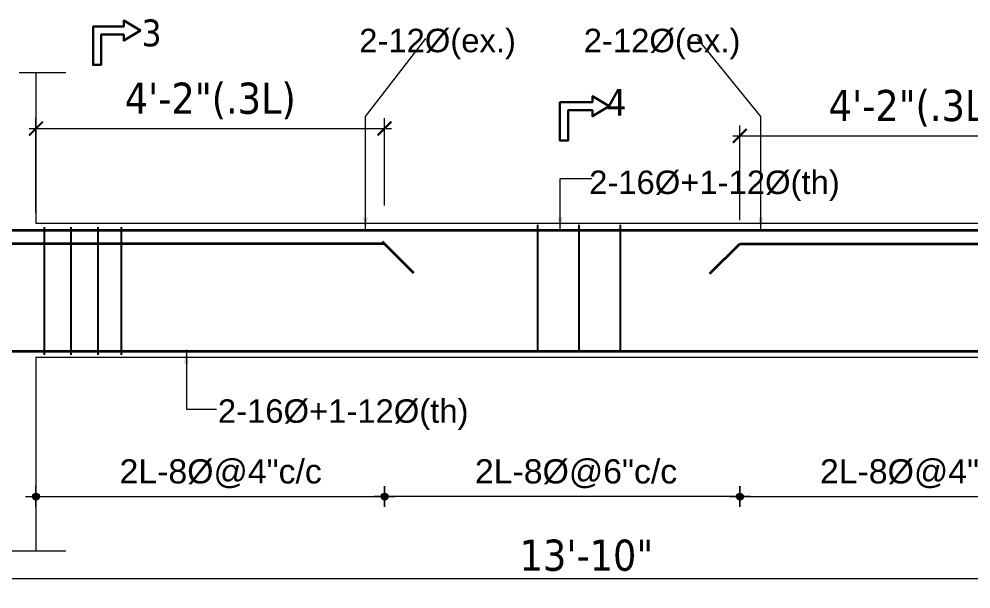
# Model space of a CAD drawing. Header units: inches. Extents: x 130993 to 274375, y -5108 to 103559.
# Drawn here: x 144048.6 to 144323.9, y 50937.2 to 51102.1 of the extents above; entities that cross this region are included whole.
import ezdxf

# ---------------------------------------------------------------- set-up
doc = ezdxf.new("R2010")
doc.units = ezdxf.units.IN
doc.header["$MEASUREMENT"] = 0
doc.header["$PDMODE"] = 2
doc.header["$PDSIZE"] = -3
for name, color, linetype, lineweight in [('DIM', 5, 'Continuous', 9), ('DIMENSION', 142, 'Continuous', 20), ('HATCH', 9, 'Continuous', 9), ('LINE', 1, 'Continuous', 15), ('PLAN Stairs', 156, 'Continuous', 25), ('REN-1', 7, 'Continuous', 35), ('TEXT', 181, 'Continuous', 13), ('wall', 1, 'Continuous', 30)]:
    doc.layers.add(name, color=color, linetype=linetype, lineweight=lineweight)
doc.layers.add('STIRRUPS', color=7, linetype='Continuous')
doc.styles.add('Arial', font='arial.ttf', dxfattribs={"width": 0.8, "height": 200})
doc.styles.add('ramon', font='arial.ttf', dxfattribs={"height": 7})
doc.styles.add('TAHOMA', font='tahoma.ttf', dxfattribs={"height": 9})
doc.dimstyles.new('1-4', dxfattribs={"dimscale": 0, "dimtxt": 8, "dimasz": 4, "dimexe": 3, "dimexo": 3, "dimgap": 2, "dimtad": 1, "dimdec": 0, "dimlfac": 0.5, "dimzin": 3, "dimdsep": 46, "dimlunit": 4, "dimtxsty": 'TAHOMA', "dimblk1": 'ARCHTICK', "dimblk2": 'ARCHTICK', "dimsah": 1, "dimcen": 0, "dimdle": 2, "dimclrd": 6, "dimclre": 6, "dimclrt": 7, "dimadec": 0, "dimazin": 0, "dimtfac": 0.333333, "dimtdec": 0, "dimtmove": 1, "dimatfit": 2, "dimfxl": 1, "dimtolj": 1, "dimtzin": 0, "dimlwd": -1, "dimlwe": -1, "dimarcsym": 0})
doc.dimstyles.new('s4', dxfattribs={"dimtxt": 6, "dimasz": 2, "dimexe": 6, "dimexo": 18, "dimgap": 1.9375, "dimtad": 1, "dimdec": 0, "dimlfac": 0.5, "dimzin": 3, "dimdsep": 46, "dimlunit": 4, "dimtxsty": 'ramon', "dimblk": 'dot 2', "dimcen": 0.09375, "dimse1": 1, "dimse2": 1, "dimclrd": 1, "dimclre": 1, "dimclrt": 256, "dimadec": 0, "dimazin": 0, "dimtfac": 0.75, "dimtdec": 0, "dimtix": 1, "dimtmove": 1, "dimatfit": 3, "dimldrblk": 'DOT', "dimfxl": 1, "dimtolj": 1, "dimtzin": 0, "dimlwd": 9, "dimlwe": 9, "dimarcsym": 0})

# ---------------------------------------------------------------- blocks, each defined once
blk = doc.blocks.new('_ArchTick')
at = {"color": 0, "linetype": 'ByBlock', "const_width": 0.15}
blk.add_lwpolyline([(-0.5, -0.5), (0.5, 0.5)], dxfattribs=at)
blk = doc.blocks.new('*D2694')
at = {"layer": 'Defpoints', "color": 0}
for p in [(144039.93, 50977.42), (144371.52, 50977.42), (144371.52, 50940.23)]:
    blk.add_point(p, dxfattribs=at)
at = {"layer": 'DIMENSION', "color": 6}
for p, q in [((144039.93, 50974.42), (144039.93, 50937.23)), ((144371.52, 50974.42), (144371.52, 50937.23)), ((144037.93, 50940.23), (144373.52, 50940.23))]:
    blk.add_line(p, q, dxfattribs=at)
at = {"layer": 'DIMENSION', "color": 6, "xscale": 4, "yscale": 4, "zscale": 4, "rotation": 180}
blk.add_blockref('_ArchTick', (144039.93, 50940.23), dxfattribs=at)
at = {"layer": 'DIMENSION', "color": 6, "xscale": 4, "yscale": 4, "zscale": 4}
blk.add_blockref('_ArchTick', (144371.52, 50940.23), dxfattribs=at)
at = {"layer": 'DIMENSION', "color": 7, "insert": (144212.72, 50946.92), "char_height": 9, "attachment_point": 5, "style": 'TAHOMA'}
blk.add_mtext('\\A1;13\'-10"', dxfattribs=at)
blk = doc.blocks.new('*D2695')
at = {"layer": 'Defpoints', "color": 0}
for p in [(144357.94, 51068.33), (144357.94, 51043.04), (144257.1, 51040.93)]:
    blk.add_point(p, dxfattribs=at)
at = {"layer": 'DIM', "color": 6}
for p, q in [((144257.1, 51043.93), (144257.1, 51071.33)), ((144357.94, 51046.04), (144357.94, 51071.33)), ((144255.1, 51068.33), (144359.94, 51068.33))]:
    blk.add_line(p, q, dxfattribs=at)
at = {"layer": 'DIM', "color": 6, "xscale": 4, "yscale": 4, "zscale": 4, "rotation": 180}
blk.add_blockref('_ArchTick', (144257.1, 51068.33), dxfattribs=at)
at = {"layer": 'DIM', "color": 6, "xscale": 4, "yscale": 4, "zscale": 4}
blk.add_blockref('_ArchTick', (144357.94, 51068.33), dxfattribs=at)
at = {"layer": 'DIM', "color": 7, "insert": (144307.52, 51076.28), "char_height": 9, "attachment_point": 5, "style": 'TAHOMA'}
blk.add_mtext('\\A1;4\'-2"(.3L)', dxfattribs=at)
blk = doc.blocks.new('*D2696')
at = {"layer": 'Defpoints', "color": 0}
for p in [(144154.35, 51070.44), (144154.35, 51045.14), (144053.51, 51043.04)]:
    blk.add_point(p, dxfattribs=at)
at = {"layer": 'DIM', "color": 6}
for p, q in [((144053.51, 51046.04), (144053.51, 51073.44)), ((144154.35, 51048.14), (144154.35, 51073.44)), ((144051.51, 51070.44), (144156.35, 51070.44))]:
    blk.add_line(p, q, dxfattribs=at)
at = {"layer": 'DIM', "color": 6, "xscale": 4, "yscale": 4, "zscale": 4, "rotation": 180}
blk.add_blockref('_ArchTick', (144053.51, 51070.44), dxfattribs=at)
at = {"layer": 'DIM', "color": 6, "xscale": 4, "yscale": 4, "zscale": 4}
blk.add_blockref('_ArchTick', (144154.35, 51070.44), dxfattribs=at)
at = {"layer": 'DIM', "color": 7, "insert": (144103.93, 51078.39), "char_height": 9, "attachment_point": 5, "style": 'TAHOMA'}
blk.add_mtext('\\A1;4\'-2"(.3L)', dxfattribs=at)
blk = doc.blocks.new('dot1')
at = {"layer": 'HATCH'}
h = blk.add_hatch(color=256, dxfattribs=at)
edge = h.paths.add_edge_path()
edge.add_arc((0, 0), 1, 0, 360)
for p, q in [((0, 3), (0, -3)), ((3, 0), (-3, 0))]:
    blk.add_line(p, q, dxfattribs=at)
blk.add_circle((0, 0), 1, dxfattribs=at)
blk = doc.blocks.new('dot 2')
at = {"layer": 'HATCH', "xscale": 0.5, "yscale": 0.5, "zscale": 0.5}
blk.add_blockref('dot1', (0, 0), dxfattribs=at)
blk = doc.blocks.new('*D2700')
at = {"layer": 'Defpoints', "color": 0}
for p in [(144154.35, 51041.61), (144053.51, 51004.92), (144154.35, 50963.95)]:
    blk.add_point(p, dxfattribs=at)
at = {"layer": 'PLAN Stairs', "color": 1, "lineweight": 9}
blk.add_line((144055.51, 50963.95), (144152.35, 50963.95), dxfattribs=at)
at = {"layer": 'PLAN Stairs', "color": 1, "lineweight": 9, "xscale": 2, "yscale": 2, "zscale": 2, "rotation": 180}
blk.add_blockref('dot 2', (144053.51, 50963.95), dxfattribs=at)
at = {"layer": 'PLAN Stairs', "color": 1, "lineweight": 9, "xscale": 2, "yscale": 2, "zscale": 2}
blk.add_blockref('dot 2', (144154.35, 50963.95), dxfattribs=at)
at = {"layer": 'PLAN Stairs', "insert": (144106.93, 50970.55), "char_height": 7, "attachment_point": 5, "style": 'ramon'}
blk.add_mtext('\\A1;2L-8%%C@4"c/c', dxfattribs=at)
blk = doc.blocks.new('_Dot')
at = {"color": 0, "linetype": 'ByBlock', "lineweight": -2}
blk.add_line((-0.5, 0), (-1, 0), dxfattribs=at)
at = {"color": 0, "linetype": 'ByBlock', "const_width": 0.5}
blk.add_lwpolyline([(-0.25, 0, 1), (0.25, 0, 1)], format="xyb", close=True, dxfattribs=at)
blk = doc.blocks.new('*D2701')
at = {"layer": 'Defpoints', "color": 0}
for p in [(144154.35, 51041.61), (144257.1, 51041.61), (144154.35, 50963.95)]:
    blk.add_point(p, dxfattribs=at)
at = {"layer": 'PLAN Stairs', "color": 1, "lineweight": 9}
blk.add_line((144255.1, 50963.95), (144156.35, 50963.95), dxfattribs=at)
at = {"layer": 'PLAN Stairs', "color": 1, "lineweight": 9, "xscale": 2, "yscale": 2, "zscale": 2, "rotation": 180}
blk.add_blockref('dot 2', (144154.35, 50963.95), dxfattribs=at)
at = {"layer": 'PLAN Stairs', "color": 1, "lineweight": 9, "xscale": 2, "yscale": 2, "zscale": 2}
blk.add_blockref('dot 2', (144257.1, 50963.95), dxfattribs=at)
at = {"layer": 'PLAN Stairs', "insert": (144209.72, 50970.55), "char_height": 7, "attachment_point": 5, "style": 'ramon'}
blk.add_mtext('\\A1;2L-8%%C@6"c/c', dxfattribs=at)
blk = doc.blocks.new('*D2702')
at = {"layer": 'Defpoints', "color": 0}
for p in [(144257.1, 51041.61), (144357.94, 51043.72), (144357.94, 50963.95)]:
    blk.add_point(p, dxfattribs=at)
at = {"layer": 'PLAN Stairs', "color": 1, "lineweight": 9}
blk.add_line((144259.1, 50963.95), (144355.94, 50963.95), dxfattribs=at)
at = {"layer": 'PLAN Stairs', "color": 1, "lineweight": 9, "xscale": 2, "yscale": 2, "zscale": 2, "rotation": 180}
blk.add_blockref('dot 2', (144257.1, 50963.95), dxfattribs=at)
at = {"layer": 'PLAN Stairs', "color": 1, "lineweight": 9, "xscale": 2, "yscale": 2, "zscale": 2}
blk.add_blockref('dot 2', (144357.94, 50963.95), dxfattribs=at)
at = {"layer": 'PLAN Stairs', "insert": (144309.52, 50970.55), "char_height": 7, "attachment_point": 5, "style": 'ramon'}
blk.add_mtext('\\A1;2L-8%%C@4"c/c', dxfattribs=at)

msp = doc.modelspace()

# ---------------------------------------------------------------- linework, layer by layer
at = {"layer": 'HATCH', "linetype": 'Continuous'}
for points in [[(144048.61, 51086.61), (144062.1, 51086.61)], [(144048.61, 51086.61), (144062.1, 51086.61)], [(144043.98, 50948.3), (144057.47, 50948.3)], [(144048.61, 50948.3), (144062.1, 50948.3)]]:
    msp.add_lwpolyline(points, dxfattribs=at)
at = {"layer": 'LINE'}
for p, q in [((144053.51, 51086.61), (144053.51, 51043.04)), ((144053.51, 51086.61), (144053.51, 51043.04)), ((144053.51, 51043.04), (144357.94, 51043.04)), ((144053.51, 51004.24), (144357.94, 51004.24)), ((144053.51, 51004.24), (144053.51, 50948.3)), ((144053.51, 51004.24), (144053.51, 50948.3))]:
    msp.add_line(p, q, dxfattribs=at)
at = {"layer": 'REN-1'}
for p, q in [((144382.12, 51040.93), (144039.93, 51040.93)), ((144154.35, 51037.05), (144039.93, 51037.05)), ((144162.82, 51028.58), (144153.7, 51037.69)), ((144248.42, 51028.46), (144257.1, 51037.05)), ((144257.1, 51037.05), (144489.94, 51037.05)), ((144039.93, 51006.02), (144379.85, 51006.02))]:
    msp.add_line(p, q, dxfattribs=at)
at = {"layer": 'STIRRUPS'}
for p, q in [((144055.84, 51041.86), (144055.84, 51004.99)), ((144063.6, 51041.86), (144063.6, 51004.99)), ((144071.36, 51041.86), (144071.36, 51004.99)), ((144078.15, 51041.86), (144078.15, 51004.99)), ((144198.53, 51042.54), (144198.53, 51005.67)), ((144210.53, 51042.54), (144210.53, 51005.67)), ((144222.53, 51042.54), (144222.53, 51005.67))]:
    msp.add_line(p, q, dxfattribs=at)
at = {"layer": 'wall'}
for points in [[(144083.74, 51098.76), (144078.88, 51101.66), (144078.88, 51099.93), (144070.04, 51099.93), (144070.04, 51088.82), (144072.36, 51088.82), (144072.36, 51097.6), (144078.88, 51097.6), (144078.88, 51095.87)], [(144219.34, 51076.87), (144214.47, 51079.76), (144214.47, 51078.03), (144205.07, 51078.03), (144205.07, 51066.93), (144207.4, 51066.93), (144207.4, 51075.71), (144214.47, 51075.71), (144214.47, 51073.98)]]:
    msp.add_lwpolyline(points, close=True, dxfattribs=at)

# ---------------------------------------------------------------- texts
at = {"layer": 'DIMENSION', "style": 'TAHOMA'}
for s, p in [('3', (144084.02, 51094.21)), ('4', (144218.44, 51074.14))]:
    msp.add_text(s, height=7.76, dxfattribs=at).set_placement(p)
at = {"layer": 'TEXT', "style": 'Arial'}
for s, p in [('2-12%%C(ex.)', (144147, 51092.5)), ('2-12%%C(ex.)', (144211.94, 51092.5)), ('2-16%%C+1-12%%C(th)', (144213.51, 51051.48)), ('2-16%%C+1-12%%C(th)', (144106.13, 50985.3))]:
    msp.add_text(s, height=6.79, dxfattribs=at).set_placement(p)

# ---------------------------------------------------------------- dimensions: what is measured, and where the dimension line sits
at = {"layer": 'DIM'}
for base, p1, p2, picture, middle in [((144154.35, 51070.44), (144053.51, 51043.04), (144154.35, 51045.14), '*D2696', (144103.93, 51070.44)), ((144357.94, 51068.33), (144257.1, 51040.93), (144357.94, 51043.04), '*D2695', (144307.52, 51068.33))]:
    dim = msp.add_linear_dim(base=base, p1=p1, p2=p2, text='<>(.3L)', dimstyle='1-4', override={"dimscale": 1}, dxfattribs=at)
    dim.commit()
    dim.dimension.update_dxf_attribs({"geometry": picture, "text_midpoint": middle, "dimtype": 160})
at = {"layer": 'DIMENSION'}
dim = msp.add_linear_dim(base=(144371.52, 50940.23), p1=(144039.93, 50977.42), p2=(144371.52, 50977.42), dimstyle='1-4', override={"dimscale": 1}, dxfattribs=at)
dim.commit()
dim.dimension.update_dxf_attribs({"geometry": '*D2694', "text_midpoint": (144212.72, 50940.23), "dimtype": 160})
at = {"layer": 'PLAN Stairs'}
for base, p1, p2, text, picture, middle in [((144154.35, 50963.95), (144053.51, 51004.92), (144154.35, 51041.61), '2L-8%%C@4"c/c', '*D2700', (144106.93, 50963.95)), ((144154.35, 50963.95), (144257.1, 51041.61), (144154.35, 51041.61), '2L-8%%C@6"c/c', '*D2701', (144209.72, 50963.95)), ((144357.94, 50963.95), (144257.1, 51041.61), (144357.94, 51043.72), '2L-8%%C@4"c/c', '*D2702', (144309.52, 50963.95))]:
    dim = msp.add_linear_dim(base=base, p1=p1, p2=p2, text=text, dimstyle='s4', dxfattribs=at)
    dim.commit()
    dim.dimension.update_dxf_attribs({"geometry": picture, "text_midpoint": middle, "dimtype": 160})

# ---------------------------------------------------------------- leaders
at = {"layer": 'DIM'}
for points in [[(144148.81, 51040.64), (144148.81, 51073.95), (144166.26, 51096.52)], [(144263.14, 51040.64), (144263.14, 51073.95), (144244.82, 51096.52)], [(144205.13, 51040.61), (144205.13, 51055.97), (144214.3, 51055.97)], [(144205.13, 51040.61), (144205.13, 51055.97), (144214.3, 51055.97)], [(144097, 51006.38), (144097, 50989.21), (144105.7, 50989.21)], [(144097, 51006.38), (144097, 50989.21), (144105.7, 50989.21)]]:
    msp.add_leader(points, dimstyle='1-4', override={"dimscale": 1, "dimtad": 0, "dimfxl": 3}, dxfattribs=at)

doc.saveas('drawing.dxf')
